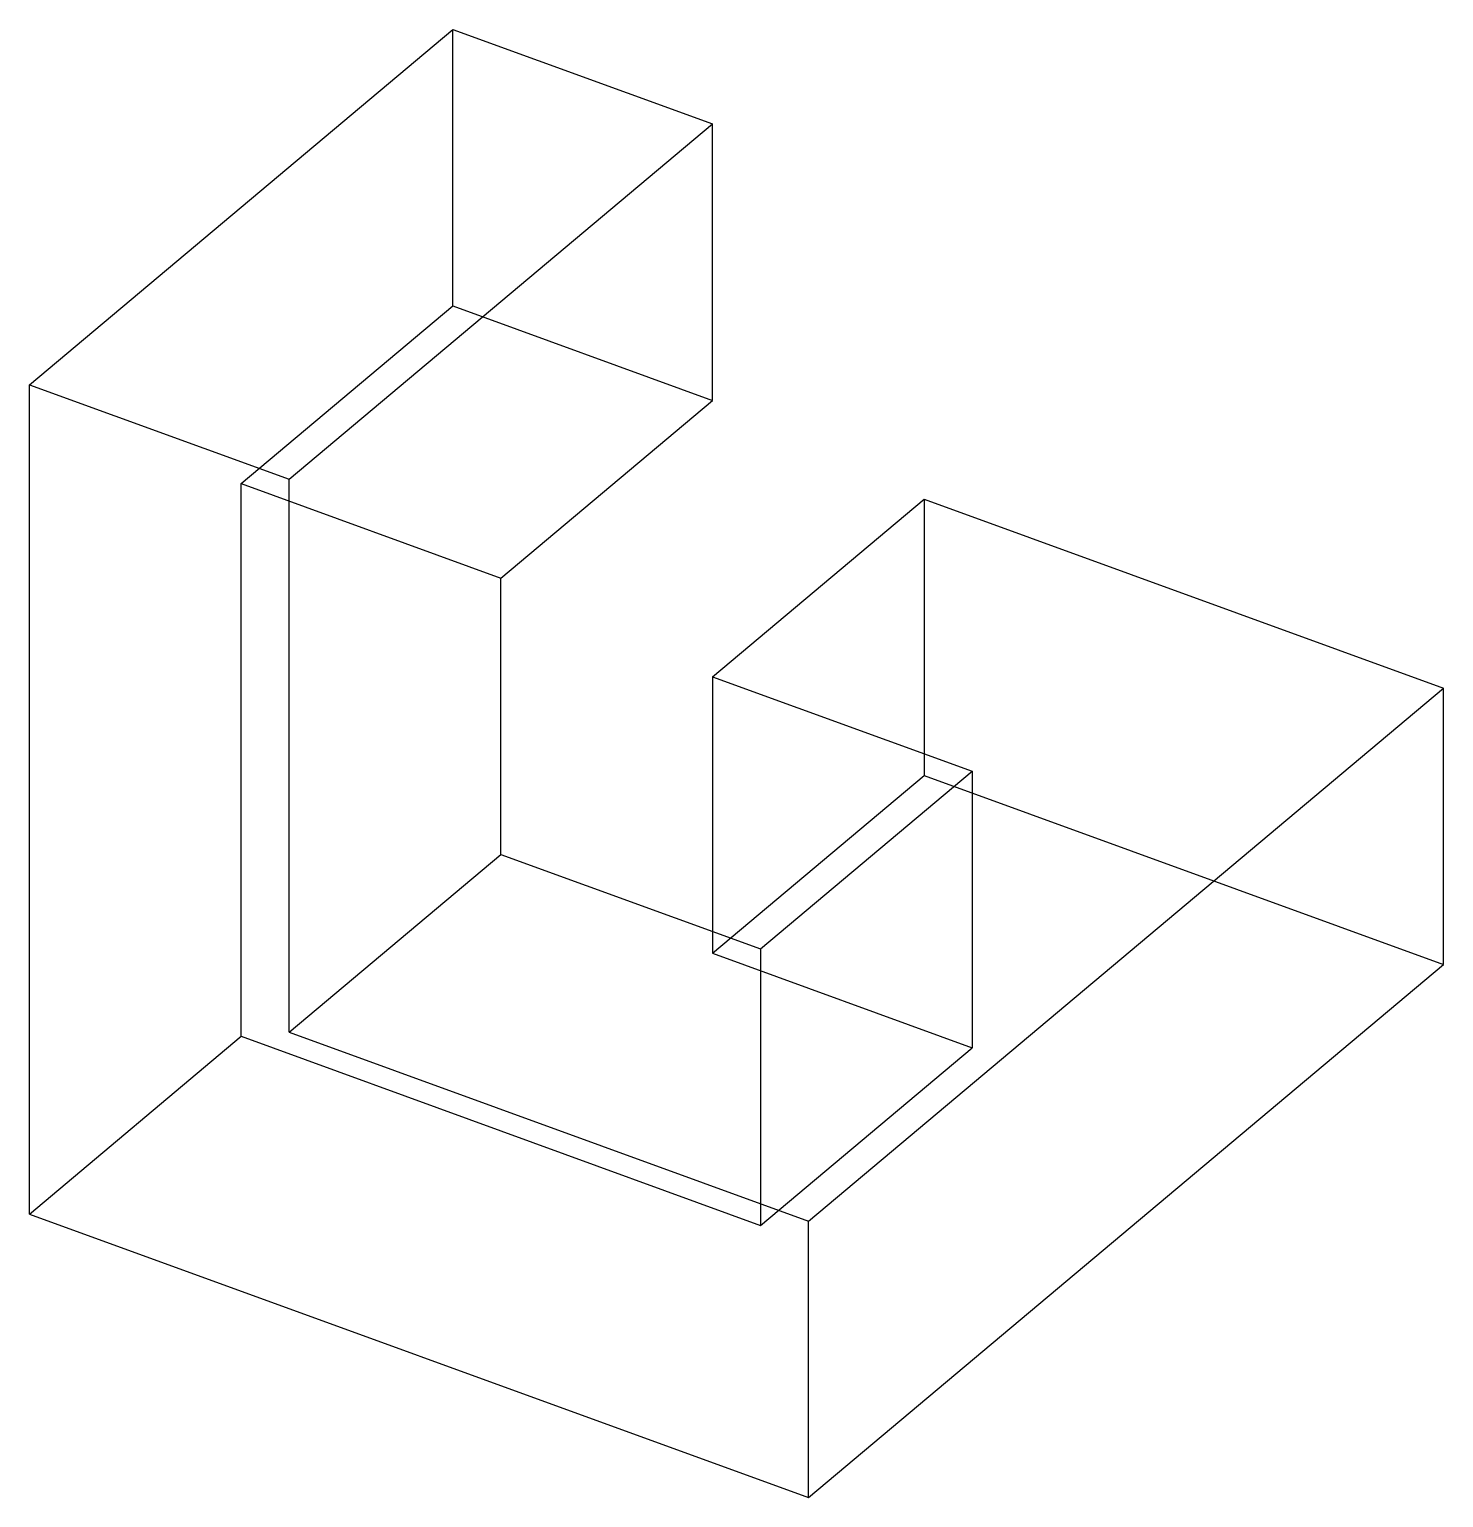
# Model space of a CAD drawing. Extents: x 5.9 to 82.7, y 1.7 to 81.4.
import ezdxf

# ---------------------------------------------------------------- set-up
doc = ezdxf.new("R2010")
doc.units = 0
doc.layers.add('RESULTADO', color=7, linetype='CONTINUOUS')
doc.layers.add('TRAZOS', color=7, linetype='CONTINUOUS')

msp = doc.modelspace()

# ---------------------------------------------------------------- linework, layer by layer
at = {"layer": 'RESULTADO', "color": 7, "linetype": 'CONTINUOUS'}
for p, q in [((5.9282, 62.0815), (28.9096, 81.3651)), ((28.9096, 81.3651), (43.005, 76.2348)), ((20.0236, 56.9512), (43.005, 76.2348)), ((43.005, 61.2348), (43.005, 76.2348)), ((5.9282, 62.0815), (20.0236, 56.9512)), ((5.9282, 17.0815), (5.9282, 62.0815)), ((31.5143, 51.593), (43.005, 61.2348)), ((20.0236, 26.9512), (20.0236, 56.9512)), ((43.005, 46.2348), (54.4956, 55.8766)), ((54.4956, 55.8766), (82.6864, 45.616)), ((31.5143, 36.593), (31.5143, 51.593)), ((43.005, 46.2348), (43.005, 32.4107)), ((43.005, 46.2348), (57.1003, 41.1045)), ((48.2144, 16.6906), (82.6864, 45.616)), ((82.6864, 30.616), (82.6864, 45.616)), ((45.6097, 31.4627), (57.1003, 41.1045)), ((20.0236, 26.9512), (31.5143, 36.593)), ((31.5143, 36.593), (45.6097, 31.4627)), ((48.2144, 1.6906), (82.6864, 30.616)), ((20.0236, 26.9512), (48.2144, 16.6906)), ((5.9282, 17.0815), (48.2144, 1.6906)), ((48.2144, 1.6906), (48.2144, 16.6906))]:
    msp.add_line(p, q, dxfattribs=at)
at = {"layer": 'TRAZOS', "color": 7, "linetype": 'CONTINUOUS'}
for p, q in [((28.9096, 66.3651), (28.9096, 81.3651)), ((17.4189, 56.7233), (28.9096, 66.3651)), ((28.9096, 66.3651), (43.005, 61.2348)), ((17.4189, 56.7233), (31.5143, 51.593)), ((17.4189, 26.7233), (17.4189, 56.7233)), ((54.4956, 55.8766), (54.4956, 40.8766)), ((43.005, 31.2348), (54.4956, 40.8766)), ((54.4956, 40.8766), (82.6864, 30.616)), ((57.1003, 41.1045), (57.1003, 26.1045)), ((43.005, 32.4107), (43.005, 31.2348)), ((43.005, 31.2348), (57.1003, 26.1045)), ((45.6097, 31.4627), (45.6097, 16.4627)), ((5.9282, 17.0815), (17.4189, 26.7233)), ((17.4189, 26.7233), (45.6097, 16.4627)), ((45.6097, 16.4627), (57.1003, 26.1045))]:
    msp.add_line(p, q, dxfattribs=at)

doc.saveas('drawing.dxf')
